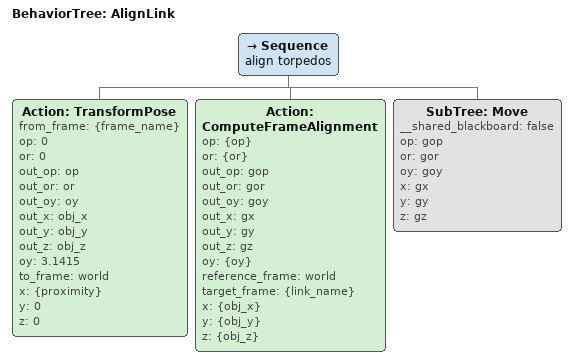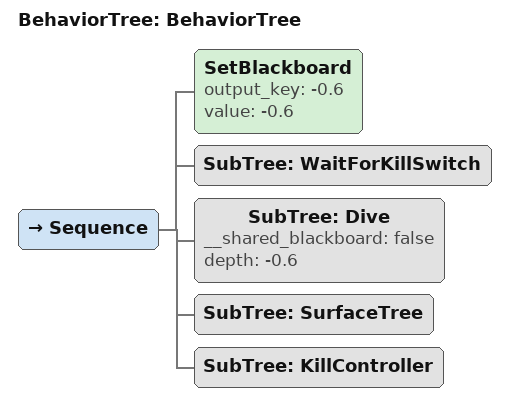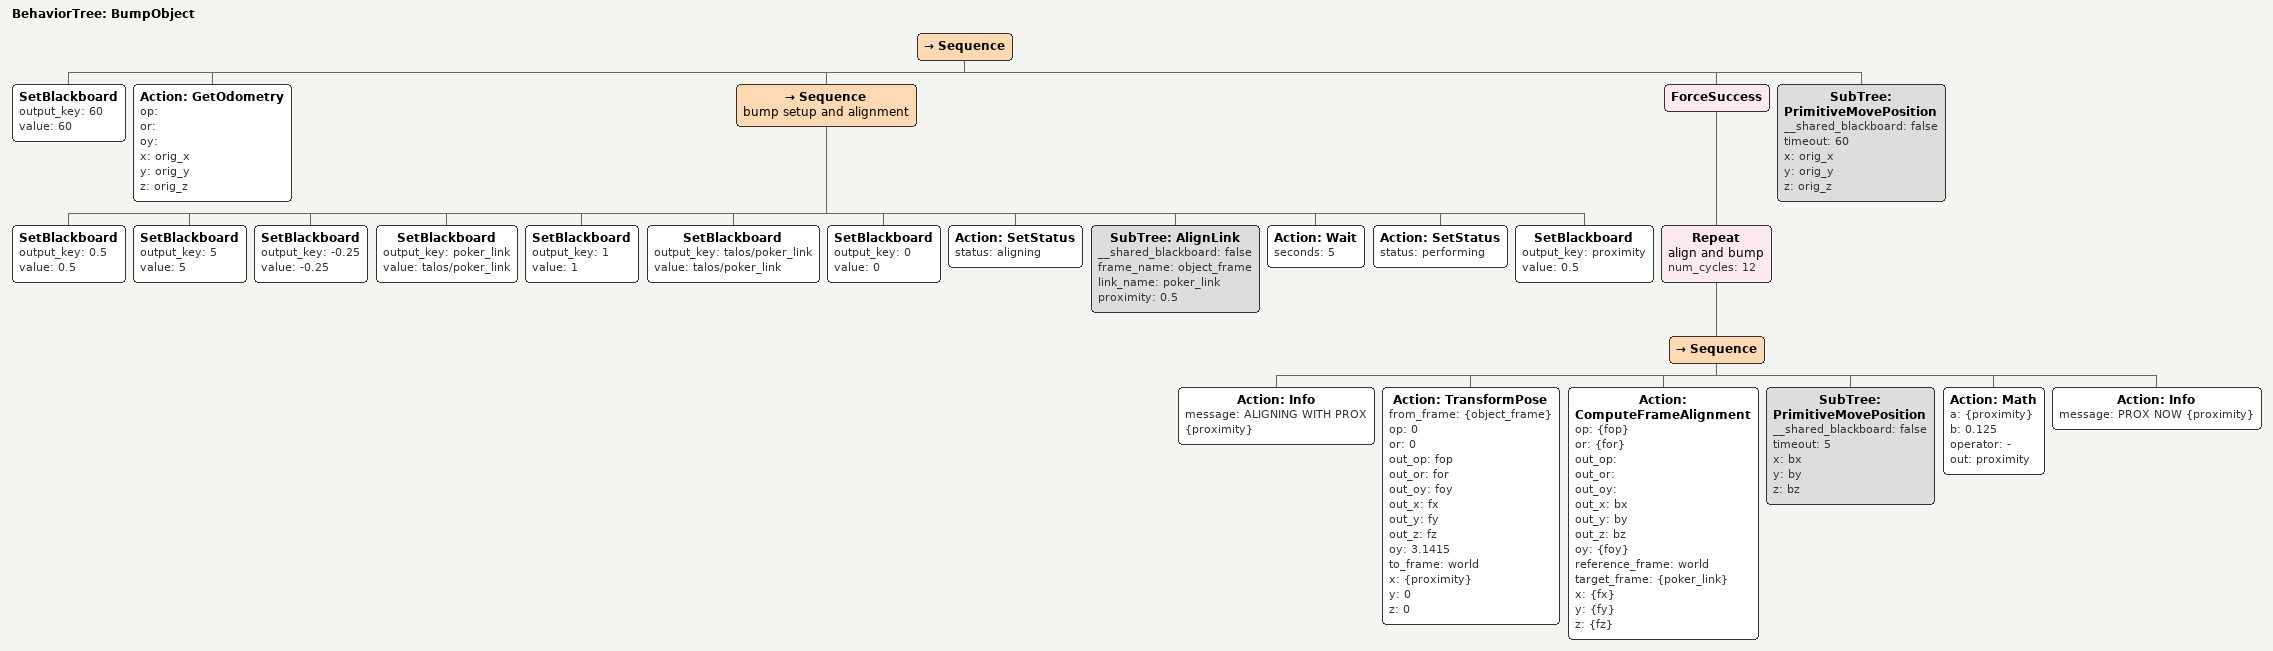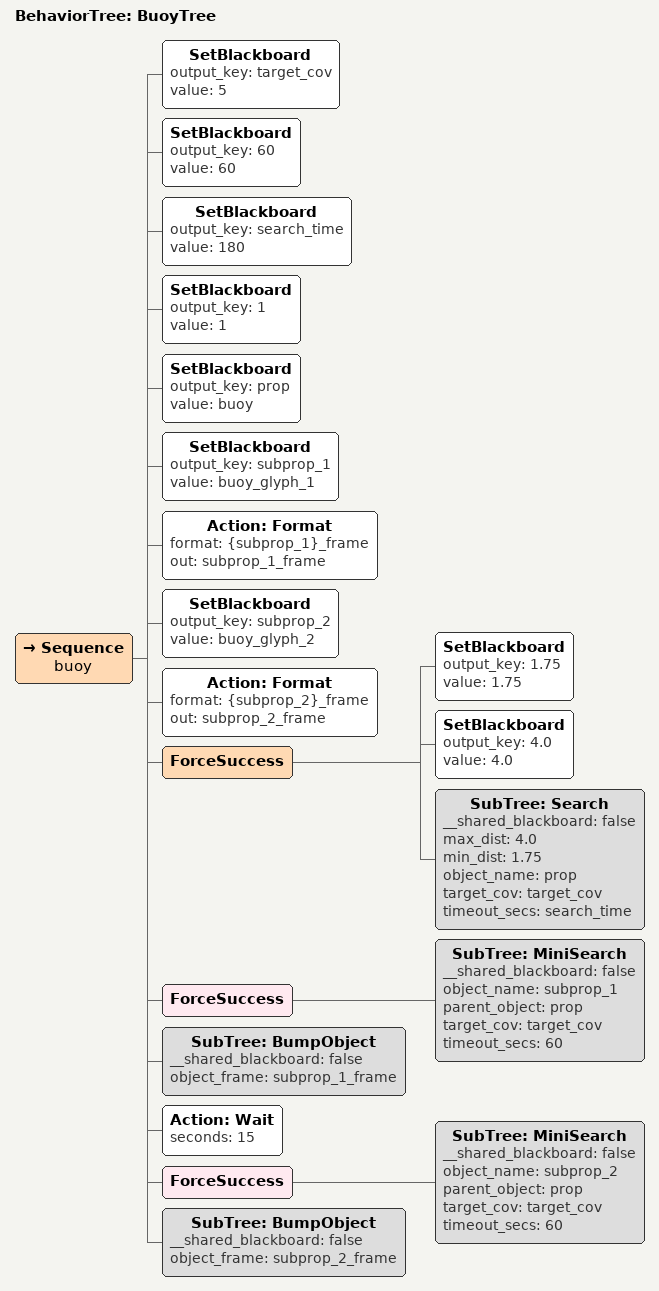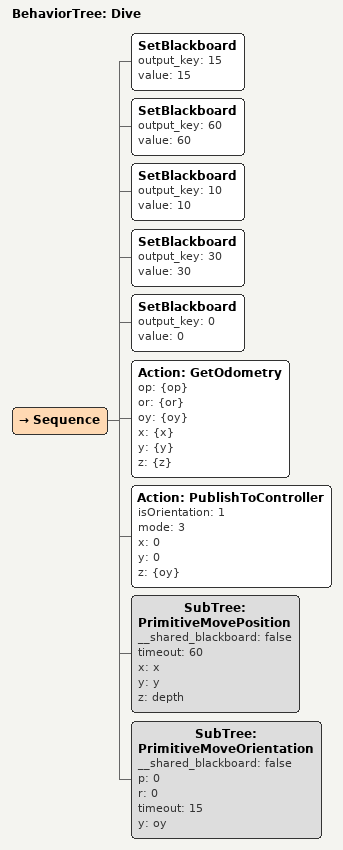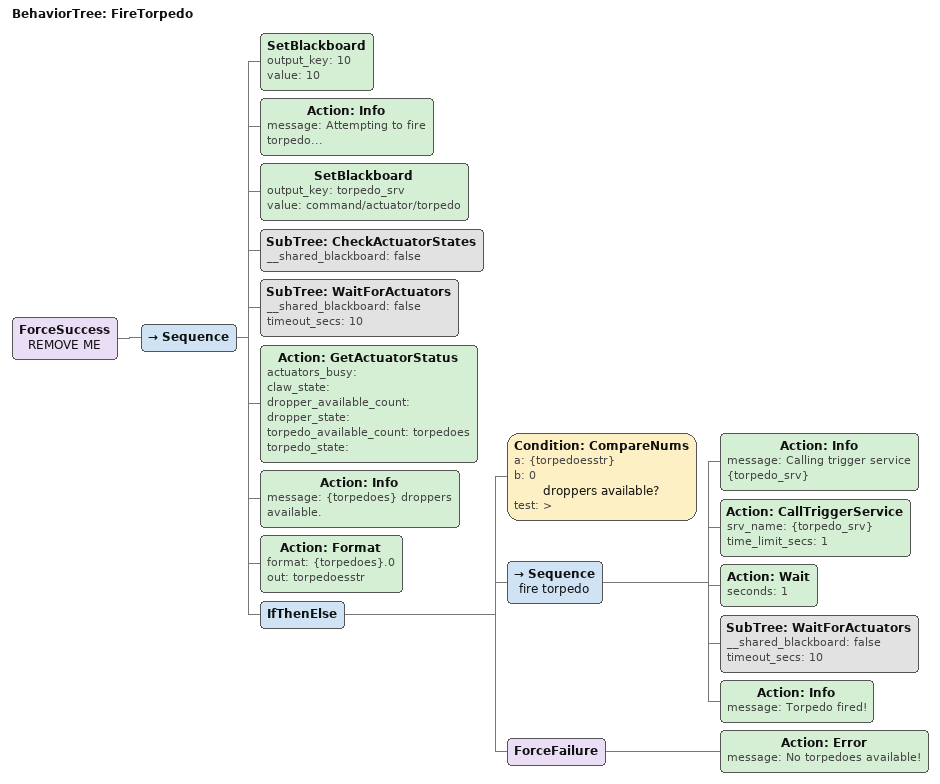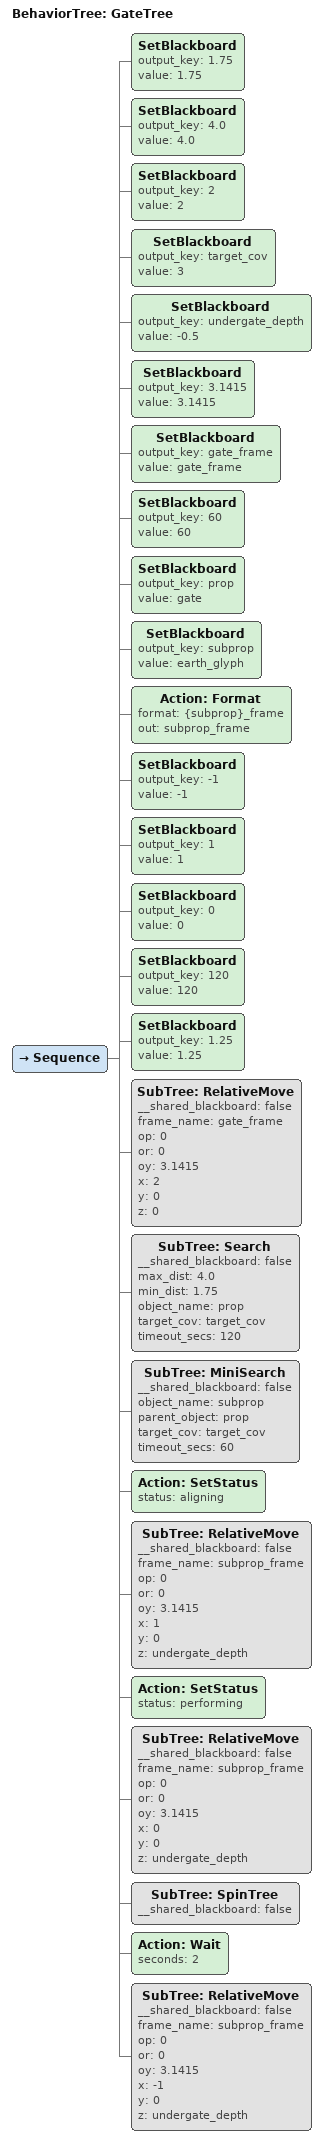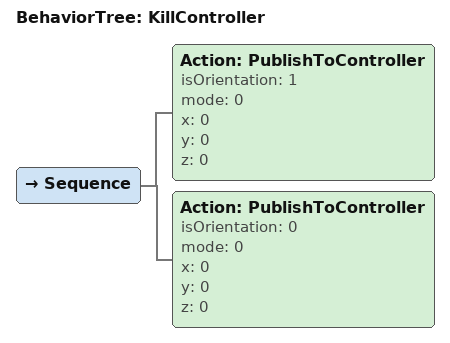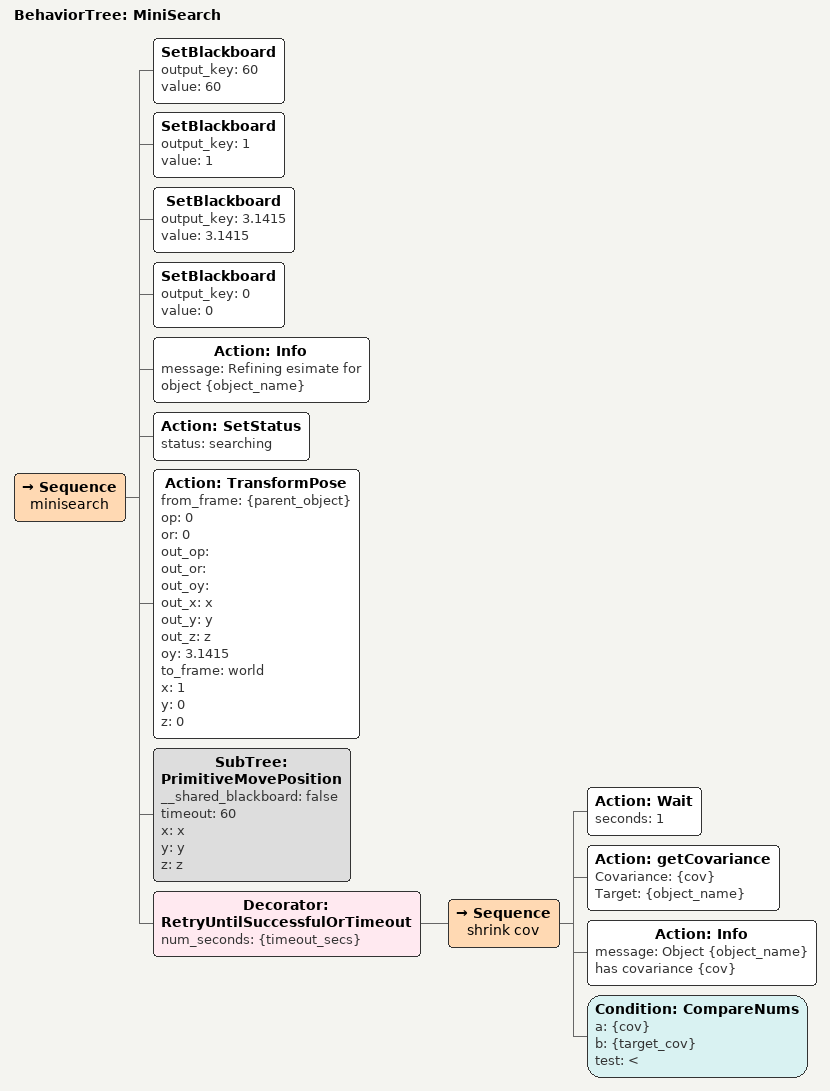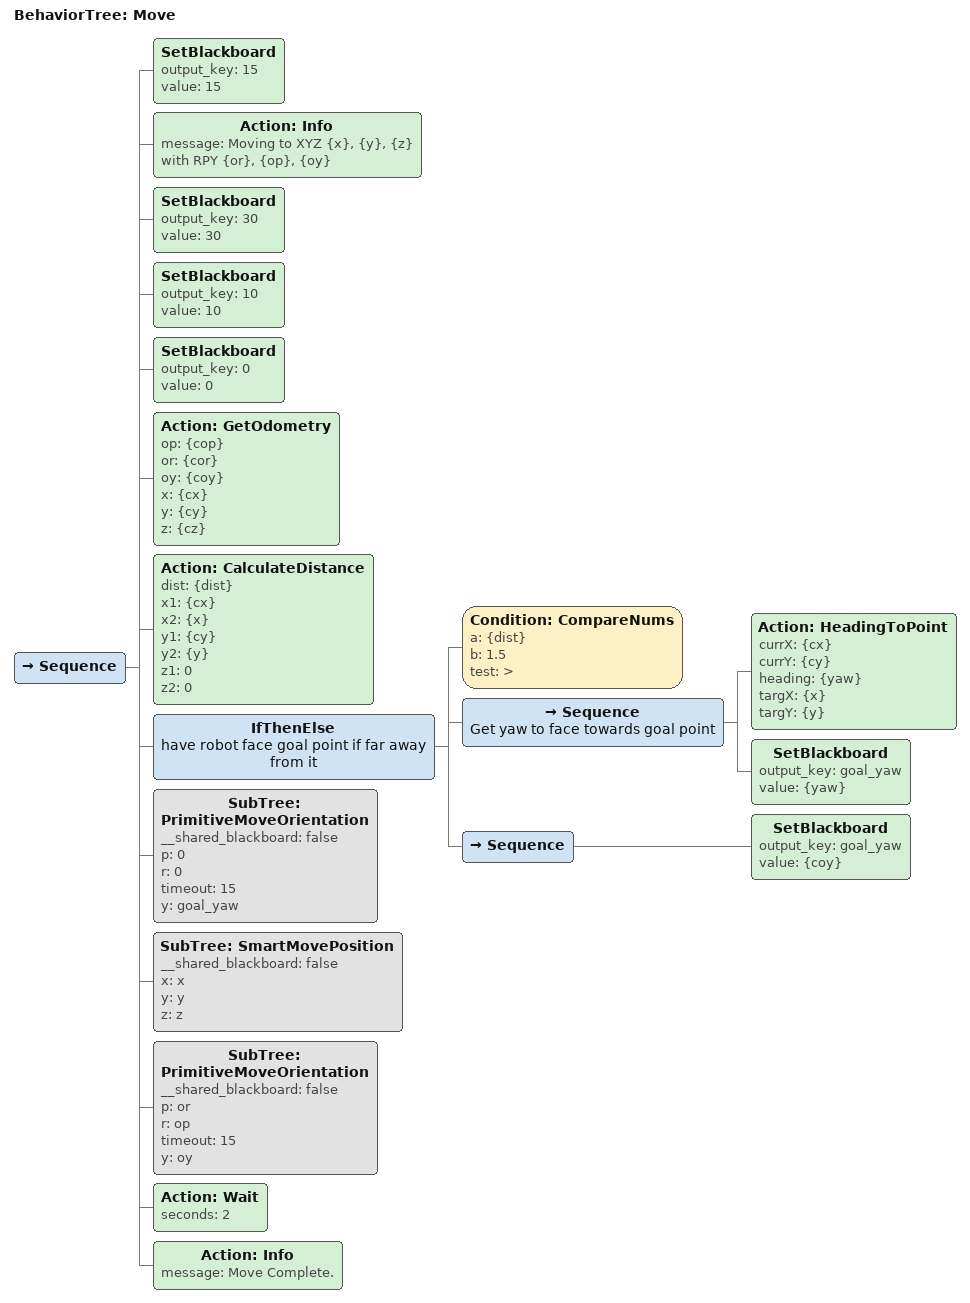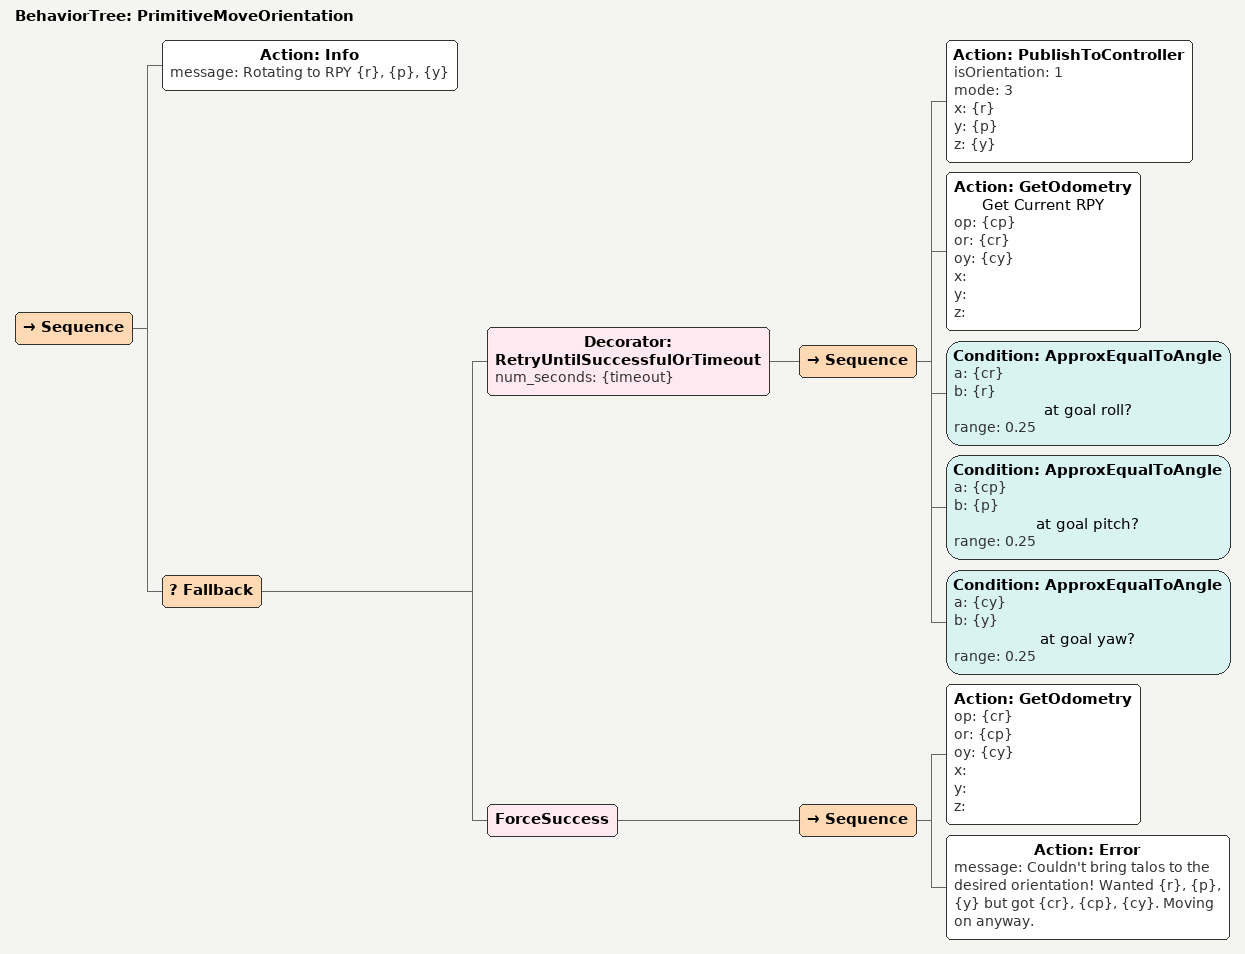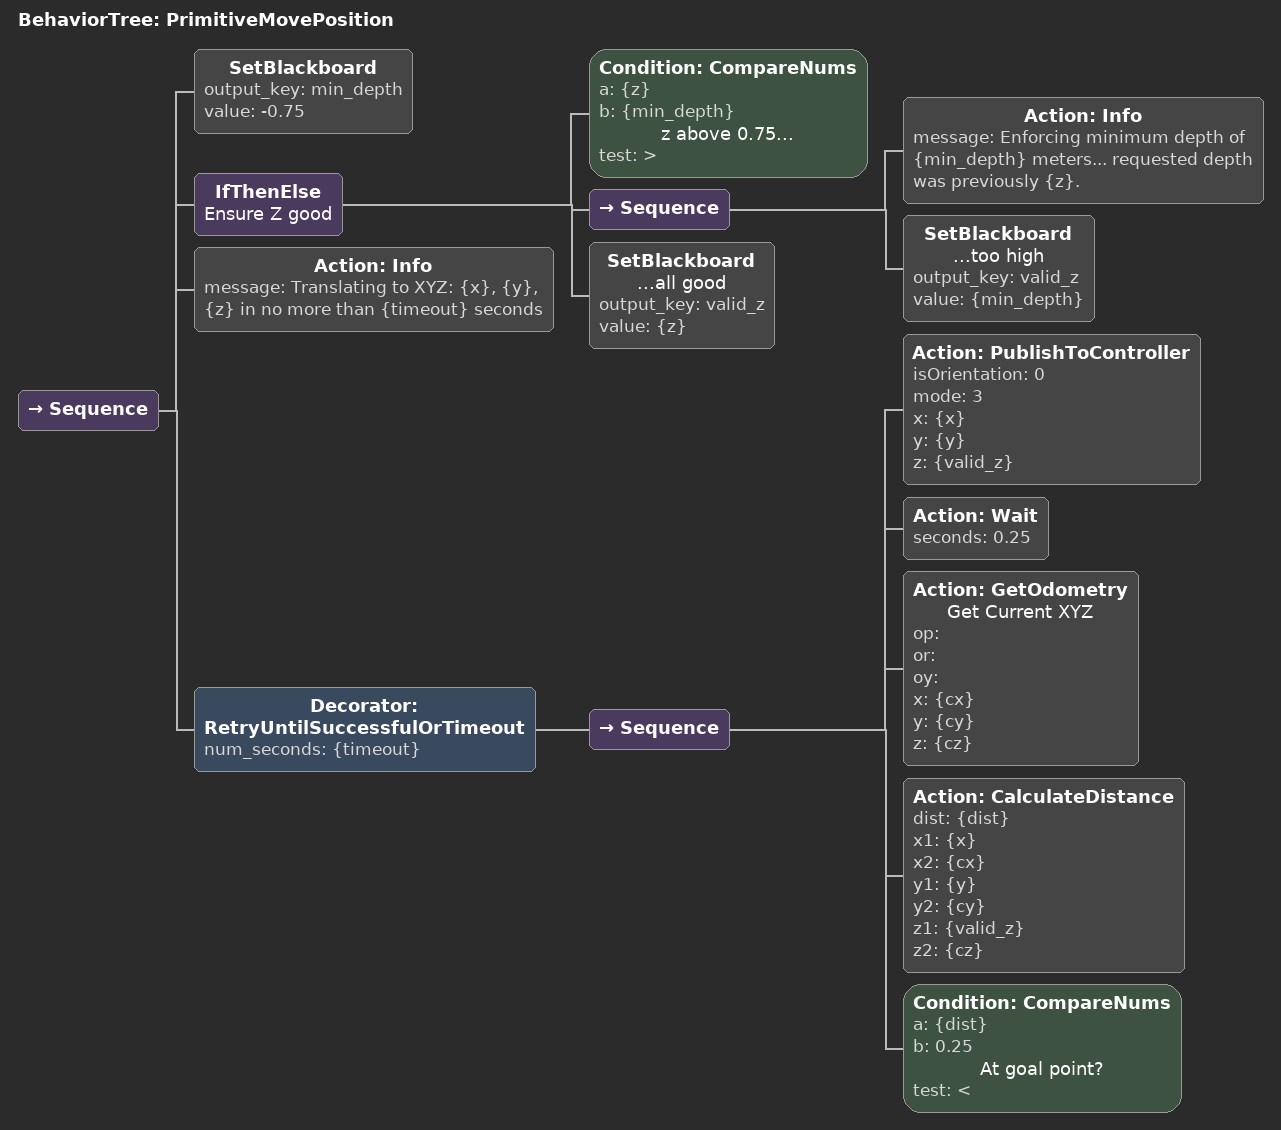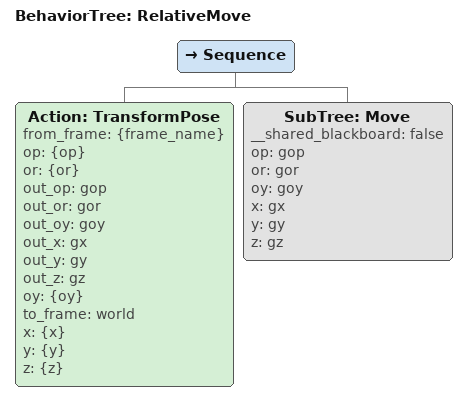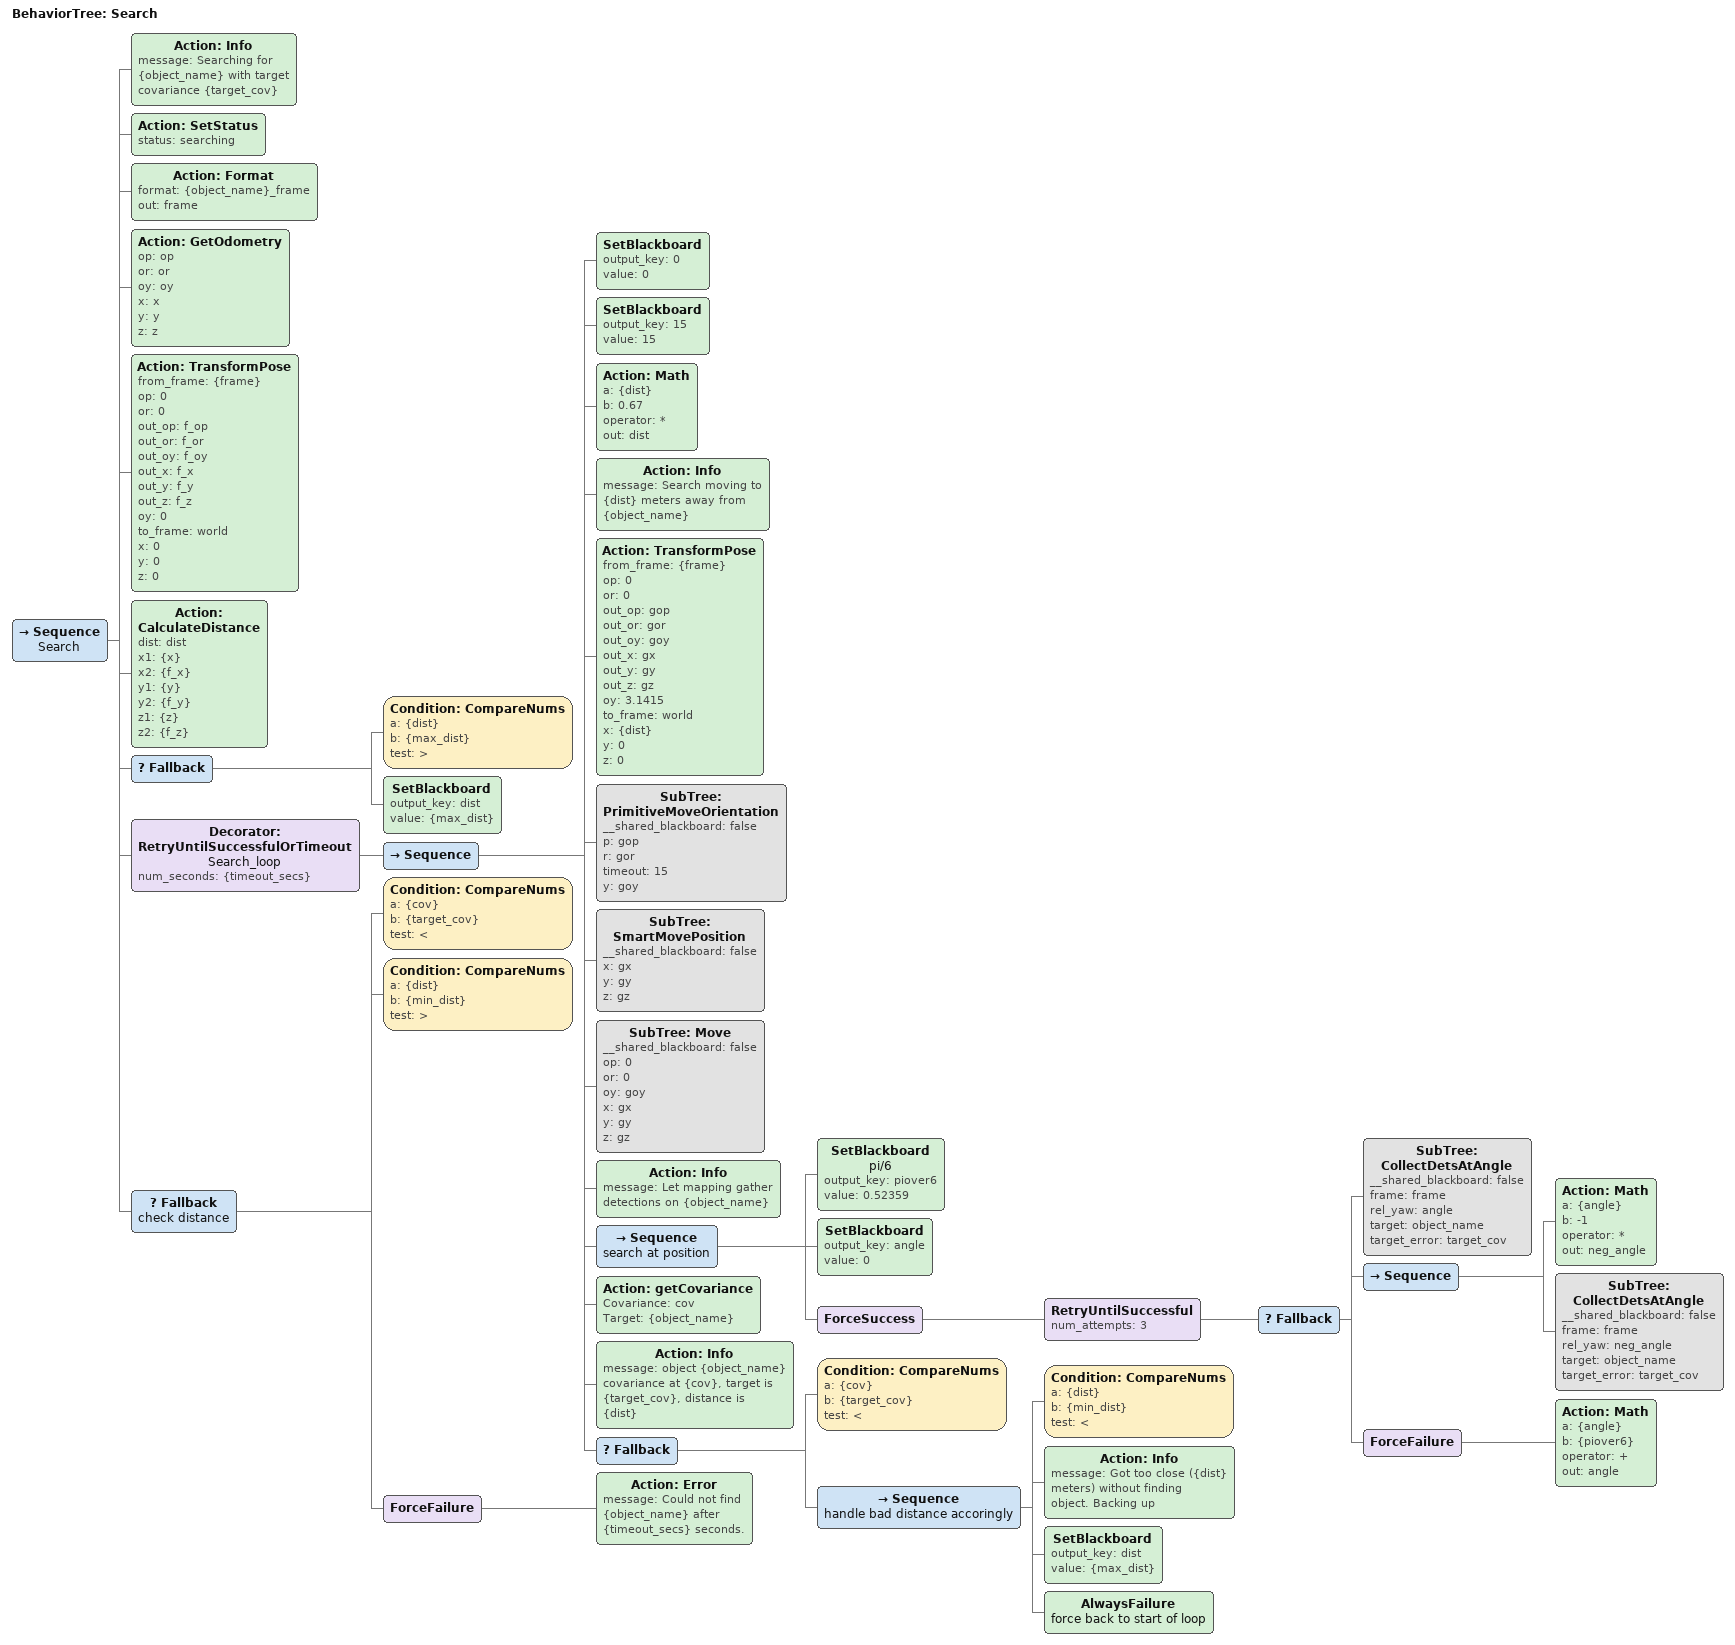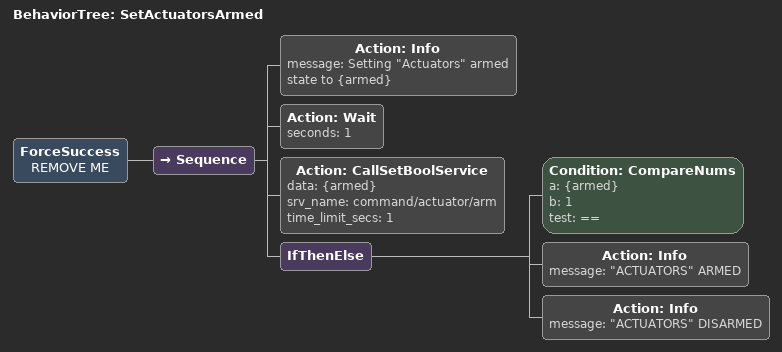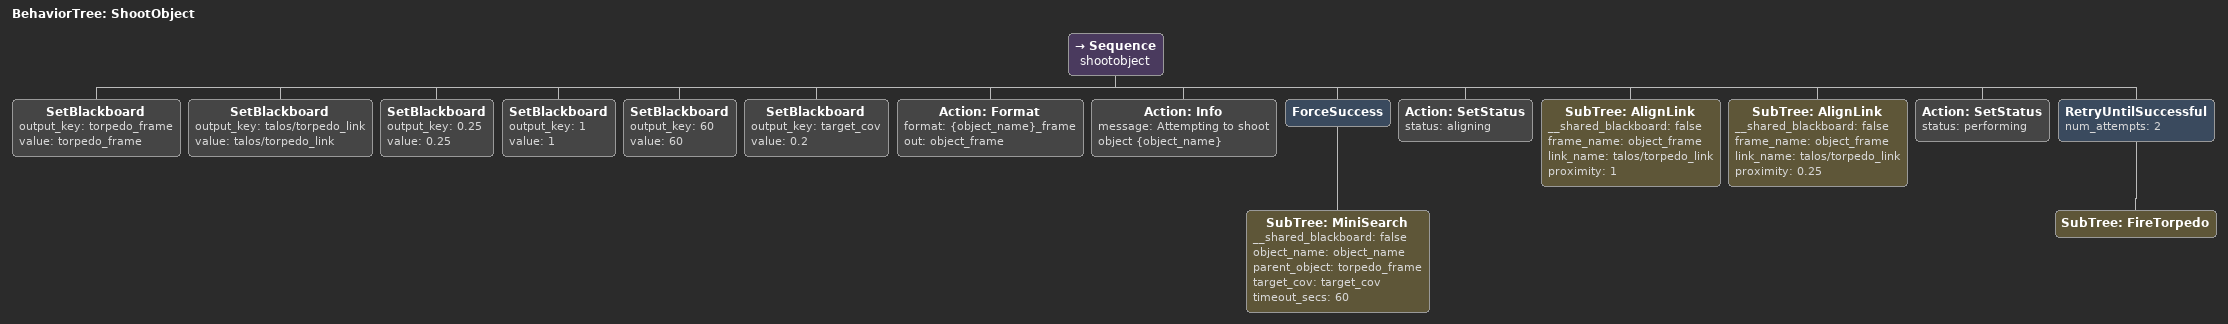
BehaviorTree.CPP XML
<BehaviorTree ID="AlignLink">
    <Sequence name="align torpedos">
        <Action ID="TransformPose" from_frame="{frame_name}" op="0" or="0" out_op="op" out_or="or" out_oy="oy" out_x="obj_x" out_y="obj_y" out_z="obj_z" oy="3.1415" to_frame="world" x="{proximity}" y="0" z="0"/>
        <Action ID="ComputeFrameAlignment" op="{op}" or="{or}" out_op="gop" out_or="gor" out_oy="goy" out_x="gx" out_y="gy" out_z="gz" oy="{oy}" reference_frame="world" target_frame="{link_name}" x="{obj_x}" y="{obj_y}" z="{obj_z}"/>
        <SubTree ID="Move" __shared_blackboard="false" op="gop" or="gor" oy="goy" x="gx" y="gy" z="gz"/>
    </Sequence>
</BehaviorTree>

<BehaviorTree ID="BehaviorTree">
    <Sequence>
        <SetBlackboard output_key="-0.6" value="-0.6"/>
        <SubTree ID="WaitForKillSwitch"/>
        <SubTree ID="Dive" __shared_blackboard="false" depth="-0.6"/>
        <SubTree ID="SurfaceTree"/>
        <SubTree ID="KillController"/>
    </Sequence>
</BehaviorTree>

<BehaviorTree ID="BumpObject">
    <Sequence>
        <SetBlackboard output_key="60" value="60"/>
        <Action ID="GetOdometry" op="" or="" oy="" x="orig_x" y="orig_y" z="orig_z"/>
        <Sequence name="bump setup and alignment">
            <SetBlackboard output_key="0.5" value="0.5"/>
            <SetBlackboard output_key="5" value="5"/>
            <SetBlackboard output_key="-0.25" value="-0.25"/>
            <SetBlackboard output_key="poker_link" value="talos/poker_link"/>
            <SetBlackboard output_key="1" value="1"/>
            <SetBlackboard output_key="talos/poker_link" value="talos/poker_link"/>
            <SetBlackboard output_key="0" value="0"/>
            <Action ID="SetStatus" status="aligning"/>
            <SubTree ID="AlignLink" __shared_blackboard="false" frame_name="object_frame" link_name="poker_link" proximity="0.5"/>
            <Action ID="Wait" seconds="5"/>
            <Action ID="SetStatus" status="performing"/>
            <SetBlackboard output_key="proximity" value="0.5"/>
        </Sequence>
        <ForceSuccess>
            <Repeat name="align and bump" num_cycles="12">
                <Sequence>
                    <Action ID="Info" message="ALIGNING WITH PROX {proximity}"/>
                    <Action ID="TransformPose" from_frame="{object_frame}" op="0" or="0" out_op="fop" out_or="for" out_oy="foy" out_x="fx" out_y="fy" out_z="fz" oy="3.1415" to_frame="world" x="{proximity}" y="0" z="0"/>
                    <Action ID="ComputeFrameAlignment" op="{fop}" or="{for}" out_op="" out_or="" out_oy="" out_x="bx" out_y="by" out_z="bz" oy="{foy}" reference_frame="world" target_frame="{poker_link}" x="{fx}" y="{fy}" z="{fz}"/>
                    <SubTree ID="PrimitiveMovePosition" __shared_blackboard="false" timeout="5" x="bx" y="by" z="bz"/>
                    <Action ID="Math" a="{proximity}" b="0.125" operator="-" out="proximity"/>
                    <Action ID="Info" message="PROX NOW {proximity}"/>
                </Sequence>
            </Repeat>
        </ForceSuccess>
        <SubTree ID="PrimitiveMovePosition" __shared_blackboard="false" timeout="60" x="orig_x" y="orig_y" z="orig_z"/>
    </Sequence>
</BehaviorTree>

<BehaviorTree ID="BuoyTree">
    <Sequence name="buoy">
        <SetBlackboard output_key="target_cov" value="5"/>
        <SetBlackboard output_key="60" value="60"/>
        <SetBlackboard output_key="search_time" value="180"/>
        <SetBlackboard output_key="1" value="1"/>
        <SetBlackboard output_key="prop" value="buoy"/>
        <SetBlackboard output_key="subprop_1" value="buoy_glyph_1"/>
        <Action ID="Format" format="{subprop_1}_frame" out="subprop_1_frame"/>
        <SetBlackboard output_key="subprop_2" value="buoy_glyph_2"/>
        <Action ID="Format" format="{subprop_2}_frame" out="subprop_2_frame"/>
        <ForceSuccess>
            <SetBlackboard output_key="1.75" value="1.75"/>
            <SetBlackboard output_key="4.0" value="4.0"/>
            <SubTree ID="Search" __shared_blackboard="false" max_dist="4.0" min_dist="1.75" object_name="prop" target_cov="target_cov" timeout_secs="search_time"/>
        </ForceSuccess>
        <ForceSuccess>
            <SubTree ID="MiniSearch" __shared_blackboard="false" object_name="subprop_1" parent_object="prop" target_cov="target_cov" timeout_secs="60"/>
        </ForceSuccess>
        <SubTree ID="BumpObject" __shared_blackboard="false" object_frame="subprop_1_frame"/>
        <Action ID="Wait" seconds="15"/>
        <ForceSuccess>
            <SubTree ID="MiniSearch" __shared_blackboard="false" object_name="subprop_2" parent_object="prop" target_cov="target_cov" timeout_secs="60"/>
        </ForceSuccess>
        <SubTree ID="BumpObject" __shared_blackboard="false" object_frame="subprop_2_frame"/>
    </Sequence>
</BehaviorTree>

<BehaviorTree ID="Dive">
    <Sequence>
        <SetBlackboard output_key="15" value="15"/>
        <SetBlackboard output_key="60" value="60"/>
        <SetBlackboard output_key="10" value="10"/>
        <SetBlackboard output_key="30" value="30"/>
        <SetBlackboard output_key="0" value="0"/>
        <Action ID="GetOdometry" op="{op}" or="{or}" oy="{oy}" x="{x}" y="{y}" z="{z}"/>
        <Action ID="PublishToController" isOrientation="1" mode="3" x="0" y="0" z="{oy}"/>
        <SubTree ID="PrimitiveMovePosition" __shared_blackboard="false" timeout="60" x="x" y="y" z="depth"/>
        <SubTree ID="PrimitiveMoveOrientation" __shared_blackboard="false" p="0" r="0" timeout="15" y="oy"/>
    </Sequence>
</BehaviorTree>

<BehaviorTree ID="FireTorpedo">
    <ForceSuccess name="REMOVE ME">
        <Sequence>
            <SetBlackboard output_key="10" value="10"/>
            <Action ID="Info" message="Attempting to fire torpedo..."/>
            <SetBlackboard output_key="torpedo_srv" value="command/actuator/torpedo"/>
            <SubTree ID="CheckActuatorStates" __shared_blackboard="false"/>
            <SubTree ID="WaitForActuators" __shared_blackboard="false" timeout_secs="10"/>
            <Action ID="GetActuatorStatus" actuators_busy="" claw_state="" dropper_available_count="" dropper_state="" torpedo_available_count="torpedoes" torpedo_state=""/>
            <Action ID="Info" message="{torpedoes} droppers available."/>
            <Action ID="Format" format="{torpedoes}.0" out="torpedoesstr"/>
            <IfThenElse>
                <Condition ID="CompareNums" a="{torpedoesstr}" b="0" name="droppers available?" test=">"/>
                <Sequence name="fire torpedo">
                    <Action ID="Info" message="Calling trigger service {torpedo_srv}"/>
                    <Action ID="CallTriggerService" srv_name="{torpedo_srv}" time_limit_secs="1"/>
                    <Action ID="Wait" seconds="1"/>
                    <SubTree ID="WaitForActuators" __shared_blackboard="false" timeout_secs="10"/>
                    <Action ID="Info" message="Torpedo fired!"/>
                </Sequence>
                <ForceFailure>
                    <Action ID="Error" message="No torpedoes available!"/>
                </ForceFailure>
            </IfThenElse>
        </Sequence>
    </ForceSuccess>
</BehaviorTree>

<BehaviorTree ID="GateTree">
    <Sequence>
        <SetBlackboard output_key="1.75" value="1.75"/>
        <SetBlackboard output_key="4.0" value="4.0"/>
        <SetBlackboard output_key="2" value="2"/>
        <SetBlackboard output_key="target_cov" value="3"/>
        <SetBlackboard output_key="undergate_depth" value="-0.5"/>
        <SetBlackboard output_key="3.1415" value="3.1415"/>
        <SetBlackboard output_key="gate_frame" value="gate_frame"/>
        <SetBlackboard output_key="60" value="60"/>
        <SetBlackboard output_key="prop" value="gate"/>
        <SetBlackboard output_key="subprop" value="earth_glyph"/>
        <Action ID="Format" format="{subprop}_frame" out="subprop_frame"/>
        <SetBlackboard output_key="-1" value="-1"/>
        <SetBlackboard output_key="1" value="1"/>
        <SetBlackboard output_key="0" value="0"/>
        <SetBlackboard output_key="120" value="120"/>
        <SetBlackboard output_key="1.25" value="1.25"/>
        <SubTree ID="RelativeMove" __shared_blackboard="false" frame_name="gate_frame" op="0" or="0" oy="3.1415" x="2" y="0" z="0"/>
        <SubTree ID="Search" __shared_blackboard="false" max_dist="4.0" min_dist="1.75" object_name="prop" target_cov="target_cov" timeout_secs="120"/>
        <SubTree ID="MiniSearch" __shared_blackboard="false" object_name="subprop" parent_object="prop" target_cov="target_cov" timeout_secs="60"/>
        <Action ID="SetStatus" status="aligning"/>
        <SubTree ID="RelativeMove" __shared_blackboard="false" frame_name="subprop_frame" op="0" or="0" oy="3.1415" x="1" y="0" z="undergate_depth"/>
        <Action ID="SetStatus" status="performing"/>
        <SubTree ID="RelativeMove" __shared_blackboard="false" frame_name="subprop_frame" op="0" or="0" oy="3.1415" x="0" y="0" z="undergate_depth"/>
        <SubTree ID="SpinTree" __shared_blackboard="false"/>
        <Action ID="Wait" seconds="2"/>
        <SubTree ID="RelativeMove" __shared_blackboard="false" frame_name="subprop_frame" op="0" or="0" oy="3.1415" x="-1" y="0" z="undergate_depth"/>
    </Sequence>
</BehaviorTree>

<BehaviorTree ID="KillController">
    <Sequence>
        <Action ID="PublishToController" isOrientation="1" mode="0" x="0" y="0" z="0"/>
        <Action ID="PublishToController" isOrientation="0" mode="0" x="0" y="0" z="0"/>
    </Sequence>
</BehaviorTree>

<BehaviorTree ID="MiniSearch">
    <Sequence name="minisearch">
        <SetBlackboard output_key="60" value="60"/>
        <SetBlackboard output_key="1" value="1"/>
        <SetBlackboard output_key="3.1415" value="3.1415"/>
        <SetBlackboard output_key="0" value="0"/>
        <Action ID="Info" message="Refining esimate for object {object_name}"/>
        <Action ID="SetStatus" status="searching"/>
        <Action ID="TransformPose" from_frame="{parent_object}" op="0" or="0" out_op="" out_or="" out_oy="" out_x="x" out_y="y" out_z="z" oy="3.1415" to_frame="world" x="1" y="0" z="0"/>
        <SubTree ID="PrimitiveMovePosition" __shared_blackboard="false" timeout="60" x="x" y="y" z="z"/>
        <Decorator ID="RetryUntilSuccessfulOrTimeout" num_seconds="{timeout_secs}">
            <Sequence name="shrink cov">
                <Action ID="Wait" seconds="1"/>
                <Action Covariance="{cov}" ID="getCovariance" Target="{object_name}"/>
                <Action ID="Info" message="Object {object_name} has covariance {cov}"/>
                <Condition ID="CompareNums" a="{cov}" b="{target_cov}" test="&lt;"/>
            </Sequence>
        </Decorator>
    </Sequence>
</BehaviorTree>

<BehaviorTree ID="Move">
    <Sequence>
        <SetBlackboard output_key="15" value="15"/>
        <Action ID="Info" message="Moving to XYZ {x}, {y}, {z} with RPY {or}, {op}, {oy}"/>
        <SetBlackboard output_key="30" value="30"/>
        <SetBlackboard output_key="10" value="10"/>
        <SetBlackboard output_key="0" value="0"/>
        <Action ID="GetOdometry" op="{cop}" or="{cor}" oy="{coy}" x="{cx}" y="{cy}" z="{cz}"/>
        <Action ID="CalculateDistance" dist="{dist}" x1="{cx}" x2="{x}" y1="{cy}" y2="{y}" z1="0" z2="0"/>
        <IfThenElse name="have robot face goal point if far away from it">
            <Condition ID="CompareNums" a="{dist}" b="1.5" test=">"/>
            <Sequence name="Get yaw to face towards goal point">
                <Action ID="HeadingToPoint" currX="{cx}" currY="{cy}" heading="{yaw}" targX="{x}" targY="{y}"/>
                <SetBlackboard output_key="goal_yaw" value="{yaw}"/>
            </Sequence>
            <Sequence>
                <SetBlackboard output_key="goal_yaw" value="{coy}"/>
            </Sequence>
        </IfThenElse>
        <SubTree ID="PrimitiveMoveOrientation" __shared_blackboard="false" p="0" r="0" timeout="15" y="goal_yaw"/>
        <SubTree ID="SmartMovePosition" __shared_blackboard="false" x="x" y="y" z="z"/>
        <SubTree ID="PrimitiveMoveOrientation" __shared_blackboard="false" p="or" r="op" timeout="15" y="oy"/>
        <Action ID="Wait" seconds="2"/>
        <Action ID="Info" message="Move Complete."/>
    </Sequence>
</BehaviorTree>

<BehaviorTree ID="PrimitiveMoveOrientation">
    <Sequence>
        <Action ID="Info" message="Rotating to RPY {r}, {p}, {y}"/>
        <Fallback>
            <Decorator ID="RetryUntilSuccessfulOrTimeout" num_seconds="{timeout}">
                <Sequence>
                    <Action ID="PublishToController" isOrientation="1" mode="3" x="{r}" y="{p}" z="{y}"/>
                    <Action ID="GetOdometry" name="Get Current RPY" op="{cp}" or="{cr}" oy="{cy}" x="" y="" z=""/>
                    <Condition ID="ApproxEqualToAngle" a="{cr}" b="{r}" name="at goal roll?" range="0.25"/>
                    <Condition ID="ApproxEqualToAngle" a="{cp}" b="{p}" name="at goal pitch?" range="0.25"/>
                    <Condition ID="ApproxEqualToAngle" a="{cy}" b="{y}" name="at goal yaw?" range="0.25"/>
                </Sequence>
            </Decorator>
            <ForceSuccess>
                <Sequence>
                    <Action ID="GetOdometry" op="{cr}" or="{cp}" oy="{cy}" x="" y="" z=""/>
                    <Action ID="Error" message="Couldn't bring talos to the desired orientation! Wanted {r}, {p}, {y} but got {cr}, {cp}, {cy}. Moving on anyway."/>
                </Sequence>
            </ForceSuccess>
        </Fallback>
    </Sequence>
</BehaviorTree>

<BehaviorTree ID="PrimitiveMovePosition">
    <Sequence>
        <SetBlackboard output_key="min_depth" value="-0.75"/>
        <IfThenElse name="Ensure Z good">
            <Condition ID="CompareNums" a="{z}" b="{min_depth}" name="z above 0.75..." test=">"/>
            <Sequence>
                <Action ID="Info" message="Enforcing minimum depth of {min_depth} meters... requested depth was previously {z}."/>
                <SetBlackboard name="...too high" output_key="valid_z" value="{min_depth}"/>
            </Sequence>
            <SetBlackboard name="...all good" output_key="valid_z" value="{z}"/>
        </IfThenElse>
        <Action ID="Info" message="Translating to XYZ: {x}, {y}, {z} in no more than {timeout} seconds"/>
        <Decorator ID="RetryUntilSuccessfulOrTimeout" num_seconds="{timeout}">
            <Sequence>
                <Action ID="PublishToController" isOrientation="0" mode="3" x="{x}" y="{y}" z="{valid_z}"/>
                <Action ID="Wait" seconds="0.25"/>
                <Action ID="GetOdometry" name="Get Current XYZ" op="" or="" oy="" x="{cx}" y="{cy}" z="{cz}"/>
                <Action ID="CalculateDistance" dist="{dist}" x1="{x}" x2="{cx}" y1="{y}" y2="{cy}" z1="{valid_z}" z2="{cz}"/>
                <Condition ID="CompareNums" a="{dist}" b="0.25" name="At goal point?" test="&lt;"/>
            </Sequence>
        </Decorator>
    </Sequence>
</BehaviorTree>

<BehaviorTree ID="RelativeMove">
    <Sequence>
        <Action ID="TransformPose" from_frame="{frame_name}" op="{op}" or="{or}" out_op="gop" out_or="gor" out_oy="goy" out_x="gx" out_y="gy" out_z="gz" oy="{oy}" to_frame="world" x="{x}" y="{y}" z="{z}"/>
        <SubTree ID="Move" __shared_blackboard="false" op="gop" or="gor" oy="goy" x="gx" y="gy" z="gz"/>
    </Sequence>
</BehaviorTree>

<BehaviorTree ID="Search">
    <Sequence name="Search">
        <Action ID="Info" message="Searching for {object_name} with target covariance {target_cov}"/>
        <Action ID="SetStatus" status="searching"/>
        <Action ID="Format" format="{object_name}_frame" out="frame"/>
        <Action ID="GetOdometry" op="op" or="or" oy="oy" x="x" y="y" z="z"/>
        <Action ID="TransformPose" from_frame="{frame}" op="0" or="0" out_op="f_op" out_or="f_or" out_oy="f_oy" out_x="f_x" out_y="f_y" out_z="f_z" oy="0" to_frame="world" x="0" y="0" z="0"/>
        <Action ID="CalculateDistance" dist="dist" x1="{x}" x2="{f_x}" y1="{y}" y2="{f_y}" z1="{z}" z2="{f_z}"/>
        <Fallback>
            <Condition ID="CompareNums" a="{dist}" b="{max_dist}" test=">"/>
            <SetBlackboard output_key="dist" value="{max_dist}"/>
        </Fallback>
        <Decorator ID="RetryUntilSuccessfulOrTimeout" name="Search_loop" num_seconds="{timeout_secs}">
            <Sequence>
                <SetBlackboard output_key="0" value="0"/>
                <SetBlackboard output_key="15" value="15"/>
                <Action ID="Math" a="{dist}" b="0.67" operator="*" out="dist"/>
                <Action ID="Info" message="Search moving to {dist} meters away from {object_name}"/>
                <Action ID="TransformPose" from_frame="{frame}" op="0" or="0" out_op="gop" out_or="gor" out_oy="goy" out_x="gx" out_y="gy" out_z="gz" oy="3.1415" to_frame="world" x="{dist}" y="0" z="0"/>
                <SubTree ID="PrimitiveMoveOrientation" __shared_blackboard="false" p="gop" r="gor" timeout="15" y="goy"/>
                <SubTree ID="SmartMovePosition" __shared_blackboard="false" x="gx" y="gy" z="gz"/>
                <SubTree ID="Move" __shared_blackboard="false" op="0" or="0" oy="goy" x="gx" y="gy" z="gz"/>
                <Action ID="Info" message="Let mapping gather detections on {object_name}"/>
                <Sequence name="search at position">
                    <SetBlackboard name="pi/6" output_key="piover6" value="0.52359"/>
                    <SetBlackboard output_key="angle" value="0"/>
                    <ForceSuccess>
                        <RetryUntilSuccessful num_attempts="3">
                            <Fallback>
                                <SubTree ID="CollectDetsAtAngle" __shared_blackboard="false" frame="frame" rel_yaw="angle" target="object_name" target_error="target_cov"/>
                                <Sequence>
                                    <Action ID="Math" a="{angle}" b="-1" operator="*" out="neg_angle"/>
                                    <SubTree ID="CollectDetsAtAngle" __shared_blackboard="false" frame="frame" rel_yaw="neg_angle" target="object_name" target_error="target_cov"/>
                                </Sequence>
                                <ForceFailure>
                                    <Action ID="Math" a="{angle}" b="{piover6}" operator="+" out="angle"/>
                                </ForceFailure>
                            </Fallback>
                        </RetryUntilSuccessful>
                    </ForceSuccess>
                </Sequence>
                <Action Covariance="cov" ID="getCovariance" Target="{object_name}"/>
                <Action ID="Info" message="object {object_name} covariance at {cov}, target is {target_cov}, distance is {dist}"/>
                <Fallback>
                    <Condition ID="CompareNums" a="{cov}" b="{target_cov}" test="&lt;"/>
                    <Sequence name="handle bad distance accoringly">
                        <Condition ID="CompareNums" a="{dist}" b="{min_dist}" test="&lt;"/>
                        <Action ID="Info" message="Got too close ({dist} meters) without finding object. Backing up"/>
                        <SetBlackboard output_key="dist" value="{max_dist}"/>
                        <AlwaysFailure name="force back to start of loop"/>
                    </Sequence>
                </Fallback>
            </Sequence>
        </Decorator>
        <Fallback name="check distance">
            <Condition ID="CompareNums" a="{cov}" b="{target_cov}" test="&lt;"/>
            <Condition ID="CompareNums" a="{dist}" b="{min_dist}" test=">"/>
            <ForceFailure>
                <Action ID="Error" message="Could not find {object_name} after {timeout_secs} seconds."/>
            </ForceFailure>
        </Fallback>
    </Sequence>
</BehaviorTree>

<BehaviorTree ID="SetActuatorsArmed">
    <ForceSuccess name="REMOVE ME">
        <Sequence>
            <Action ID="Info" message="Setting &quot;Actuators&quot; armed state to {armed}"/>
            <Action ID="Wait" seconds="1"/>
            <Action ID="CallSetBoolService" data="{armed}" srv_name="command/actuator/arm" time_limit_secs="1"/>
            <IfThenElse>
                <Condition ID="CompareNums" a="{armed}" b="1" test="=="/>
                <Action ID="Info" message="&quot;ACTUATORS&quot; ARMED"/>
                <Action ID="Info" message="&quot;ACTUATORS&quot; DISARMED"/>
            </IfThenElse>
        </Sequence>
    </ForceSuccess>
</BehaviorTree>

<BehaviorTree ID="ShootObject">
    <Sequence name="shootobject">
        <SetBlackboard output_key="torpedo_frame" value="torpedo_frame"/>
        <SetBlackboard output_key="talos/torpedo_link" value="talos/torpedo_link"/>
        <SetBlackboard output_key="0.25" value="0.25"/>
        <SetBlackboard output_key="1" value="1"/>
        <SetBlackboard output_key="60" value="60"/>
        <SetBlackboard output_key="target_cov" value="0.2"/>
        <Action ID="Format" format="{object_name}_frame" out="object_frame"/>
        <Action ID="Info" message="Attempting to shoot object {object_name}"/>
        <ForceSuccess>
            <SubTree ID="MiniSearch" __shared_blackboard="false" object_name="object_name" parent_object="torpedo_frame" target_cov="target_cov" timeout_secs="60"/>
        </ForceSuccess>
        <Action ID="SetStatus" status="aligning"/>
        <SubTree ID="AlignLink" __shared_blackboard="false" frame_name="object_frame" link_name="talos/torpedo_link" proximity="1"/>
        <SubTree ID="AlignLink" __shared_blackboard="false" frame_name="object_frame" link_name="talos/torpedo_link" proximity="0.25"/>
        <Action ID="SetStatus" status="performing"/>
        <RetryUntilSuccessful num_attempts="2">
            <SubTree ID="FireTorpedo"/>
        </RetryUntilSuccessful>
    </Sequence>
</BehaviorTree>
